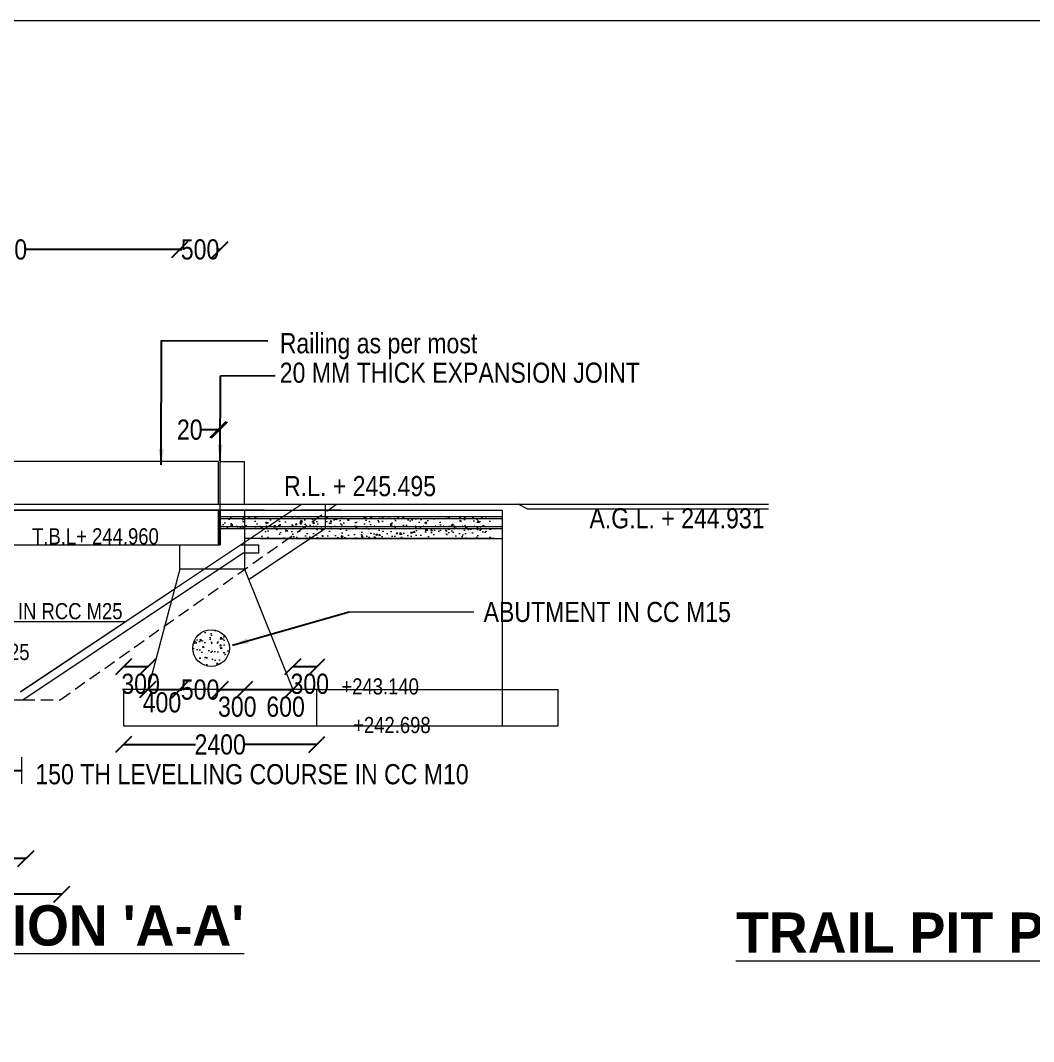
# Model space of a CAD drawing. Header units: millimetres. Extents: x 450689 to 511996, y -36902 to 8694.
# Drawn here: x 476754 to 489331, y -3974 to 8694 of the extents above; entities that cross this region are included whole.
import ezdxf
from ezdxf.enums import TextEntityAlignment as Align

# ---------------------------------------------------------------- set-up
doc = ezdxf.new("R2010")
doc.units = ezdxf.units.MM
doc.header["$LTSCALE"] = 300
doc.header["$MEASUREMENT"] = 0
doc.linetypes.add('DASHED', pattern=[0.75, 0.5, -0.25])
doc.layers.add('MAIN', color=7, linetype='Continuous')
doc.styles.add('ARIAL NARROW', font='ARIALN.TTF', dxfattribs={"height": 250})
doc.styles.add('CITYBLUEPR', font='cityb___.ttf')
doc.dimstyles.get("Standard").update_dxf_attribs({"dimtxt": 200, "dimasz": 200, "dimexe": 0.18, "dimexo": 0.0625, "dimgap": 0.09, "dimtad": 0, "dimdec": 0, "dimzin": 0, "dimdsep": 46, "dimtxsty": 'ARIAL NARROW', "dimcen": 0.0851, "dimdle": 0.1, "dimse1": 1, "dimse2": 1, "dimadec": 0, "dimazin": 0, "dimtfac": 1, "dimtdec": 0, "dimtofl": 0, "dimtmove": 0, "dimatfit": 3, "dimfxl": 1, "dimtolj": 1, "dimtzin": 0, "dimarcsym": 0})
doc.dimstyles.new('STANDARD$0', dxfattribs={"dimscale": 88.888889, "dimtxt": 0.02, "dimasz": 0.02, "dimexe": 0.05, "dimexo": 0.1, "dimgap": 0.002, "dimtad": 2, "dimdec": 0, "dimzin": 1, "dimdsep": 46, "dimtxsty": 'Standard', "dimcen": 0.09, "dimadec": 0, "dimazin": 0, "dimtfac": 1, "dimtdec": 4, "dimtofl": 0, "dimtmove": 0, "dimatfit": 3, "dimfxl": 1, "dimtolj": 1, "dimtzin": 1, "dimarcsym": 0})
doc.dimstyles.new('STANDARD$7', dxfattribs={"dimtxt": 2, "dimasz": 2, "dimexe": 1.25, "dimexo": 0.625, "dimtad": 1, "dimdec": 0, "dimlfac": 0.5, "dimdsep": 46, "dimtxsty": 'ARIAL NARROW', "dimcen": 2.5, "dimdle": 0.1, "dimse1": 1, "dimse2": 1, "dimadec": 0, "dimazin": 0, "dimtfac": 1, "dimtdec": 0, "dimtmove": 0, "dimatfit": 3, "dimfxl": 1, "dimtolj": 1, "dimtzin": 0, "dimarcsym": 0})

# ---------------------------------------------------------------- blocks, each defined once
blk = doc.blocks.new('_Oblique')
at = {"color": 0, "linetype": 'ByBlock', "lineweight": -2}
blk.add_line((-0.5, -0.5), (0.5, 0.5), dxfattribs=at)
blk = doc.blocks.new('*D6')
at = {"layer": 'Defpoints', "color": 0, "lineweight": 9, "transparency": 16777216}
for p in [(479224, 3616), (479224, 3287), (479204, 3137)]:
    blk.add_point(p, dxfattribs=at)
at = {"layer": 'MAIN', "color": 0, "lineweight": -2, "transparency": 16777216}
for p, q in [((479204, 3616), (479004, 3616)), ((479224, 3616), (479204, 3616))]:
    blk.add_line(p, q, dxfattribs=at)
at = {"layer": 'MAIN', "color": 0, "lineweight": -2, "transparency": 16777216, "xscale": 200, "yscale": 200, "zscale": 200, "rotation": 180}
blk.add_blockref('_Oblique', (479204, 3616), dxfattribs=at)
at = {"layer": 'MAIN', "color": 0, "lineweight": -2, "transparency": 16777216, "xscale": 200, "yscale": 200, "zscale": 200}
blk.add_blockref('_Oblique', (479224, 3616), dxfattribs=at)
at = {"layer": 'MAIN', "color": 0, "lineweight": 9, "transparency": 16777216, "insert": (478856, 3616), "char_height": 250, "attachment_point": 5, "style": 'ARIAL NARROW'}
blk.add_mtext('\\A1;20', dxfattribs=at)
blk = doc.blocks.new('*D8')
at = {"layer": 'Defpoints', "color": 0, "lineweight": 9, "transparency": 16777216}
for p in [(478734, 5851), (474304, 2116), (478734, 1966)]:
    blk.add_point(p, dxfattribs=at)
at = {"layer": 'MAIN', "color": 0, "lineweight": -2, "transparency": 16777216}
for p, q in [((474304, 5851), (476209, 5851)), ((478734, 5851), (476829, 5851))]:
    blk.add_line(p, q, dxfattribs=at)
at = {"layer": 'MAIN', "color": 0, "lineweight": -2, "transparency": 16777216, "xscale": 200, "yscale": 200, "zscale": 200, "rotation": 180}
blk.add_blockref('_Oblique', (474304, 5851), dxfattribs=at)
at = {"layer": 'MAIN', "color": 0, "lineweight": -2, "transparency": 16777216, "xscale": 200, "yscale": 200, "zscale": 200}
blk.add_blockref('_Oblique', (478734, 5851), dxfattribs=at)
at = {"layer": 'MAIN', "color": 0, "lineweight": 9, "transparency": 16777216, "insert": (476519, 5851), "char_height": 250, "attachment_point": 5, "style": 'ARIAL NARROW'}
blk.add_mtext('\\A1;4500', dxfattribs=at)
blk = doc.blocks.new('*D9')
at = {"layer": 'Defpoints', "color": 0, "lineweight": 9, "transparency": 16777216}
for p in [(479234, 5852), (478734, 1235), (479234, 1235)]:
    blk.add_point(p, dxfattribs=at)
at = {"layer": 'MAIN', "color": 0, "lineweight": -2, "transparency": 16777216}
for p, q in [((478734, 5852), (478758, 5852)), ((479234, 5852), (479210, 5852))]:
    blk.add_line(p, q, dxfattribs=at)
at = {"layer": 'MAIN', "color": 0, "lineweight": -2, "transparency": 16777216, "xscale": 200, "yscale": 200, "zscale": 200, "rotation": 180}
blk.add_blockref('_Oblique', (478734, 5852), dxfattribs=at)
at = {"layer": 'MAIN', "color": 0, "lineweight": -2, "transparency": 16777216, "xscale": 200, "yscale": 200, "zscale": 200}
blk.add_blockref('_Oblique', (479234, 5852), dxfattribs=at)
at = {"layer": 'MAIN', "color": 0, "lineweight": 9, "transparency": 16777216, "insert": (478984, 5852), "char_height": 250, "attachment_point": 5, "style": 'ARIAL NARROW'}
blk.add_mtext('\\A1;500', dxfattribs=at)
blk = doc.blocks.new('*D19')
at = {"layer": 'Defpoints', "color": 0, "lineweight": 9, "transparency": 16777216}
for p in [(478034, 10), (480434, 10), (478034, -290)]:
    blk.add_point(p, dxfattribs=at)
at = {"layer": 'MAIN', "color": 0, "lineweight": -2, "transparency": 16777216}
for p, q in [((478034, -290), (478926, -290)), ((480434, -290), (479542, -290))]:
    blk.add_line(p, q, dxfattribs=at)
at = {"layer": 'MAIN', "color": 0, "lineweight": -2, "transparency": 16777216, "xscale": 200, "yscale": 200, "zscale": 200, "rotation": 180}
blk.add_blockref('_Oblique', (478034, -290), dxfattribs=at)
at = {"layer": 'MAIN', "color": 0, "lineweight": -2, "transparency": 16777216, "xscale": 200, "yscale": 200, "zscale": 200}
blk.add_blockref('_Oblique', (480434, -290), dxfattribs=at)
at = {"layer": 'MAIN', "color": 0, "lineweight": 9, "transparency": 16777216, "insert": (479234, -290), "char_height": 250, "attachment_point": 5, "style": 'ARIAL NARROW'}
blk.add_mtext('\\A1;2400', dxfattribs=at)
blk = doc.blocks.new('*D20')
at = {"layer": 'Defpoints', "color": 0, "lineweight": 9, "transparency": 16777216}
for p in [(478734, 391), (478734, 391), (479234, 391)]:
    blk.add_point(p, dxfattribs=at)
at = {"layer": 'MAIN', "color": 0, "lineweight": -2, "transparency": 16777216}
for p, q in [((478734, 391), (478758, 391)), ((479234, 391), (479210, 391))]:
    blk.add_line(p, q, dxfattribs=at)
at = {"layer": 'MAIN', "color": 0, "lineweight": -2, "transparency": 16777216, "xscale": 200, "yscale": 200, "zscale": 200, "rotation": 180}
blk.add_blockref('_Oblique', (478734, 391), dxfattribs=at)
at = {"layer": 'MAIN', "color": 0, "lineweight": -2, "transparency": 16777216, "xscale": 200, "yscale": 200, "zscale": 200}
blk.add_blockref('_Oblique', (479234, 391), dxfattribs=at)
at = {"layer": 'MAIN', "color": 0, "lineweight": 9, "transparency": 16777216, "insert": (478984, 391), "char_height": 250, "attachment_point": 5, "style": 'ARIAL NARROW'}
blk.add_mtext('\\A1;500', dxfattribs=at)
blk = doc.blocks.new('*D21')
at = {"layer": 'Defpoints', "color": 0, "lineweight": 9, "transparency": 16777216}
for p in [(479234, 391), (479234, 391), (479534, 391)]:
    blk.add_point(p, dxfattribs=at)
at = {"layer": 'MAIN', "color": 0, "lineweight": -2, "transparency": 16777216}
blk.add_line((479534, 391), (479234, 391), dxfattribs=at)
at = {"layer": 'MAIN', "color": 0, "lineweight": -2, "transparency": 16777216, "xscale": 200, "yscale": 200, "zscale": 200, "rotation": 180}
blk.add_blockref('_Oblique', (479234, 391), dxfattribs=at)
at = {"layer": 'MAIN', "color": 0, "lineweight": -2, "transparency": 16777216, "xscale": 200, "yscale": 200, "zscale": 200}
blk.add_blockref('_Oblique', (479534, 391), dxfattribs=at)
at = {"layer": 'MAIN', "color": 0, "lineweight": 9, "transparency": 16777216, "insert": (479446, 179), "char_height": 250, "attachment_point": 5, "style": 'ARIAL NARROW'}
blk.add_mtext('\\A1;300', dxfattribs=at)
blk = doc.blocks.new('*D22')
at = {"layer": 'Defpoints', "color": 0, "lineweight": 9, "transparency": 16777216}
for p in [(478334, 391), (478334, 391), (478734, 391)]:
    blk.add_point(p, dxfattribs=at)
at = {"layer": 'MAIN', "color": 0, "lineweight": -2, "transparency": 16777216}
blk.add_line((478734, 391), (478334, 391), dxfattribs=at)
at = {"layer": 'MAIN', "color": 0, "lineweight": -2, "transparency": 16777216, "xscale": 200, "yscale": 200, "zscale": 200, "rotation": 180}
blk.add_blockref('_Oblique', (478334, 391), dxfattribs=at)
at = {"layer": 'MAIN', "color": 0, "lineweight": -2, "transparency": 16777216, "xscale": 200, "yscale": 200, "zscale": 200}
blk.add_blockref('_Oblique', (478734, 391), dxfattribs=at)
at = {"layer": 'MAIN', "color": 0, "lineweight": 9, "transparency": 16777216, "insert": (478511, 232), "char_height": 250, "attachment_point": 5, "style": 'ARIAL NARROW'}
blk.add_mtext('\\A1;400', dxfattribs=at)
blk = doc.blocks.new('*D23')
at = {"layer": 'Defpoints', "color": 0, "lineweight": 9, "transparency": 16777216}
for p in [(479534, 391), (479534, 391), (480134, 391)]:
    blk.add_point(p, dxfattribs=at)
at = {"layer": 'MAIN', "color": 0, "lineweight": -2, "transparency": 16777216}
blk.add_line((480134, 391), (479534, 391), dxfattribs=at)
at = {"layer": 'MAIN', "color": 0, "lineweight": -2, "transparency": 16777216, "xscale": 200, "yscale": 200, "zscale": 200, "rotation": 180}
blk.add_blockref('_Oblique', (479534, 391), dxfattribs=at)
at = {"layer": 'MAIN', "color": 0, "lineweight": -2, "transparency": 16777216, "xscale": 200, "yscale": 200, "zscale": 200}
blk.add_blockref('_Oblique', (480134, 391), dxfattribs=at)
at = {"layer": 'MAIN', "color": 0, "lineweight": 9, "transparency": 16777216, "insert": (480046, 179), "char_height": 250, "attachment_point": 5, "style": 'ARIAL NARROW'}
blk.add_mtext('\\A1;600', dxfattribs=at)
blk = doc.blocks.new('*D24')
at = {"layer": 'Defpoints', "color": 0, "lineweight": 9, "transparency": 16777216}
for p in [(480134, 675), (480134, 675), (480434, 675)]:
    blk.add_point(p, dxfattribs=at)
at = {"layer": 'MAIN', "color": 0, "lineweight": -2, "transparency": 16777216}
blk.add_line((480434, 675), (480134, 675), dxfattribs=at)
at = {"layer": 'MAIN', "color": 0, "lineweight": -2, "transparency": 16777216, "xscale": 200, "yscale": 200, "zscale": 200, "rotation": 180}
blk.add_blockref('_Oblique', (480134, 675), dxfattribs=at)
at = {"layer": 'MAIN', "color": 0, "lineweight": -2, "transparency": 16777216, "xscale": 200, "yscale": 200, "zscale": 200}
blk.add_blockref('_Oblique', (480434, 675), dxfattribs=at)
at = {"layer": 'MAIN', "color": 0, "lineweight": 9, "transparency": 16777216, "insert": (480346, 463), "char_height": 250, "attachment_point": 5, "style": 'ARIAL NARROW'}
blk.add_mtext('\\A1;300', dxfattribs=at)
blk = doc.blocks.new('*D25')
at = {"layer": 'Defpoints', "color": 0, "lineweight": 9, "transparency": 16777216}
for p in [(478034, 675), (478034, 675), (478334, 675)]:
    blk.add_point(p, dxfattribs=at)
at = {"layer": 'MAIN', "color": 0, "lineweight": -2, "transparency": 16777216}
blk.add_line((478334, 675), (478034, 675), dxfattribs=at)
at = {"layer": 'MAIN', "color": 0, "lineweight": -2, "transparency": 16777216, "xscale": 200, "yscale": 200, "zscale": 200, "rotation": 180}
blk.add_blockref('_Oblique', (478034, 675), dxfattribs=at)
at = {"layer": 'MAIN', "color": 0, "lineweight": -2, "transparency": 16777216, "xscale": 200, "yscale": 200, "zscale": 200}
blk.add_blockref('_Oblique', (478334, 675), dxfattribs=at)
at = {"layer": 'MAIN', "color": 0, "lineweight": 9, "transparency": 16777216, "insert": (478246, 463), "char_height": 250, "attachment_point": 5, "style": 'ARIAL NARROW'}
blk.add_mtext('\\A1;300', dxfattribs=at)
blk = doc.blocks.new('*D64')
at = {"layer": 'Defpoints', "color": 0, "lineweight": 9, "transparency": 16777216}
for p in [(471181, -1168), (476824, -1168), (476824, -1704)]:
    blk.add_point(p, dxfattribs=at)
at = {"layer": 'MAIN', "color": 0, "lineweight": -2, "transparency": 16777216}
for p, q in [((471181, -1704), (473697, -1704)), ((476825, -1704), (474309, -1704))]:
    blk.add_line(p, q, dxfattribs=at)
at = {"layer": 'MAIN', "color": 0, "lineweight": -2, "transparency": 16777216, "xscale": 200, "yscale": 200, "zscale": 200, "rotation": 180}
blk.add_blockref('_Oblique', (471181, -1704), dxfattribs=at)
at = {"layer": 'MAIN', "color": 0, "lineweight": -2, "transparency": 16777216, "xscale": 200, "yscale": 200, "zscale": 200}
blk.add_blockref('_Oblique', (476824, -1704), dxfattribs=at)
at = {"layer": 'MAIN', "color": 0, "lineweight": 9, "transparency": 16777216, "insert": (474003, -1704), "char_height": 250, "attachment_point": 5, "style": 'ARIAL NARROW'}
blk.add_mtext('\\A1;5500', dxfattribs=at)
blk = doc.blocks.new('*D65')
at = {"layer": 'Defpoints', "color": 0, "lineweight": 9, "transparency": 16777216}
for p in [(470774, -1610), (477267, -1610), (477267, -2146)]:
    blk.add_point(p, dxfattribs=at)
at = {"layer": 'MAIN', "color": 0, "lineweight": -2, "transparency": 16777216}
for p, q in [((470774, -2146), (473714, -2146)), ((477267, -2146), (474327, -2146))]:
    blk.add_line(p, q, dxfattribs=at)
at = {"layer": 'MAIN', "color": 0, "lineweight": -2, "transparency": 16777216, "xscale": 200, "yscale": 200, "zscale": 200, "rotation": 180}
blk.add_blockref('_Oblique', (470774, -2146), dxfattribs=at)
at = {"layer": 'MAIN', "color": 0, "lineweight": -2, "transparency": 16777216, "xscale": 200, "yscale": 200, "zscale": 200}
blk.add_blockref('_Oblique', (477267, -2146), dxfattribs=at)
at = {"layer": 'MAIN', "color": 0, "lineweight": 9, "transparency": 16777216, "insert": (474021, -2146), "char_height": 250, "attachment_point": 5, "style": 'ARIAL NARROW'}
blk.add_mtext('\\A1;6250', dxfattribs=at)

msp = doc.modelspace()

# ---------------------------------------------------------------- hatches: boundary and pattern name
at = {"layer": 'MAIN', "lineweight": 9}
h = msp.add_hatch(dxfattribs=at)
h.set_pattern_fill('AR-CONC', color=0, scale=30, style=0)
h.set_pattern_definition([(130, (1054052.49, 21559.58), (-215.178055, -18.82564), [22.5, -247.5]), (185, (1054052.5, 21559.58), (41.6254, 225.65764), [18, -198]), (79.5486, (1054034.56, 21558), (-173.552815, 206.83186), [19.12206, -210.34263]), (133.8158, (1054052.5, 21619.58), (-320.17231, -49.6557), [33.75, -371.25]), (83.3644, (1054025.8, 21615.44), (-280.39881, 292.23536), [28.68309, -315.5139]), (188.8158, (1054052.5, 21619.58), (-280.39858, 292.23558), [27, -297]), (159, (1054022.49, 21604.58), (-179.072116, -120.785667), [22.5, -247.5]), (214, (1054022.5, 21604.58), (-72.9946, 217.54501), [18, -198]), (108.5486, (1054007.57, 21594.51), (-252.06679, 96.75915), [19.12206, -210.34263]), (142.5, (1054052.49, 21559.58), (-3.647957, 99.868156), [0, -195.6, 0, -201, 0, -198.75]), (172.5, (1054052.49, 21559.58), (-78.920861, 118.323514), [0, -114.6, 0, -191.1, 0, -75.75]), (212.5, (1054119.39, 21559.58), (-160.146731, -6.766462), [0, -75, 0, -234, 0, -310.5]), (222.5, (1054149.39, 21559.58), (-174.95585, 30.031495), [0, -97.5, 0, -155.4, 0, -220.5])])
h.paths.add_polyline_path([(479234, 2541.3), (482634, 2541.3), (482634, 2266.3), (479734, 2266.3), (479734, 2391.3), (479234, 2391.3)])
h = msp.add_hatch(dxfattribs=at)
h.set_pattern_fill('AR-CONC', color=0, scale=30, style=0)
h.set_pattern_definition([(130, (1033300.36, -101120.23), (-215.178055, -18.82564), [22.5, -247.5]), (185, (1033300.36, -101120.23), (41.6254, 225.65764), [18, -198]), (79.5486, (1033282.43, -101121.8), (-173.552815, 206.83186), [19.12206, -210.34263]), (133.8158, (1033300.36, -101060.23), (-320.17231, -49.6557), [33.75, -371.25]), (83.3644, (1033273.68, -101064.36), (-280.39881, 292.23536), [28.68309, -315.5139]), (188.8158, (1033300.36, -101060.23), (-280.39858, 292.23558), [27, -297]), (159, (1033270.36, -101075.23), (-179.072116, -120.785667), [22.5, -247.5]), (214, (1033270.36, -101075.23), (-72.9946, 217.54501), [18, -198]), (108.5486, (1033255.44, -101085.3), (-252.06679, 96.75915), [19.12206, -210.34263]), (142.5, (1033300.36, -101120.23), (-3.647957, 99.868156), [0, -195.6, 0, -201, 0, -198.75]), (172.5, (1033300.36, -101120.23), (-78.920861, 118.323514), [0, -114.6, 0, -191.1, 0, -75.75]), (212.5, (1033367.26, -101120.23), (-160.146731, -6.766462), [0, -75, 0, -234, 0, -310.5]), (222.5, (1033397.26, -101120.23), (-174.95585, 30.031495), [0, -97.5, 0, -155.4, 0, -220.5])])
edge = h.paths.add_edge_path()
edge.add_arc((479121.1, 906.6), 226.8, 0, 360)

# ---------------------------------------------------------------- linework, layer by layer
at = {"color": 0, "linetype": 'DASHED', "lineweight": 9}
for p, q in [((477249, 266.3), (480679.2, 2691.3)), ((476784.1, 266.3), (477249, 266.3))]:
    msp.add_line(p, q, dxfattribs=at)
at = {"color": 0, "linetype": 'ByBlock', "lineweight": 9}
for p, q in [((483043.2, 2636.4), (482932.2, 2691.3)), ((482734.4, 2266.3), (482734.4, -58.5)), ((480434, 391.5), (483429, 391.5)), ((483429, -58.5), (483429, 391.5)), ((480433.5, -58.5), (483429, -58.5))]:
    msp.add_line(p, q, dxfattribs=at)
msp.add_lwpolyline([(450689.5, 8694), (511995.5, 8694), (511995.5, -36902.5), (450689.5, -36902.5)], close=True, dxfattribs=at)
msp.add_arc((483043.4, 2636.8), 0.5, 243.67171, 270, dxfattribs=at)
at = {"layer": 'MAIN', "color": 0, "lineweight": 9}
for p, q in [((450689.5, 8694), (511995.5, 8694)), ((479233.8, 3221.3), (479533.8, 3221.3)), ((479234, 3221.3), (479534, 3221.3)), ((479234, 2616.3), (479234, 3221.3)), ((479534, 2691.3), (479534, 3221.3)), ((467773.2, 2691.3), (480234.8, 2691.3)), ((467773.2, 2691.3), (480234.8, 2691.3)), ((468079.2, 2691.3), (479928.8, 2691.3)), ((474004, 2691.3), (486038.4, 2691.3)), ((476754.4, 366.6), (480241.5, 2691.3)), ((480234.8, 2691.3), (480734.8, 2691.3)), ((480234.8, 2691.3), (480534.8, 2691.3)), ((480535.1, 2691.3), (480535.1, 2390.4)), ((479779, 2616.3), (474014, 2616.3)), ((474014, 2616.3), (480534, 2616.3)), ((479214, 2616.3), (479214, 2186.3)), ((479214, 2616.3), (479214, 2186.3)), ((479214, 2186.3), (479214, 2616.3)), ((479214, 2541.3), (482634, 2541.3)), ((479214.4, 2541.3), (482734.4, 2541.3)), ((479234, 2616.3), (479234, 2186.3)), ((479234, 2616.3), (479234, 2186.3)), ((479234, 2186.3), (479234, 2616.3)), ((479234, 2616.3), (482634, 2616.3)), ((479234.4, 2616.3), (482734.4, 2616.3)), ((479534, 2616.3), (479534, 1886.3)), ((480234, 2616.3), (480734, 2616.3)), ((480734, 2616.3), (480234, 2616.3)), ((482734.4, 2616.3), (482734.4, 2266.3)), ((483043.4, 2636.3), (486038.4, 2636.3)), ((479234, 2516.3), (482634, 2516.3)), ((479234, 2416.3), (482634, 2416.3)), ((479234.4, 2516.3), (482734.4, 2516.3)), ((479234.4, 2416.3), (482734.4, 2416.3)), ((479234, 2391.3), (482634, 2391.3)), ((479234.4, 2391.3), (482734.4, 2391.3)), ((479585.5, 1757.9), (480535.1, 2391)), ((474004, 2186.3), (478879, 2186.3)), ((476754.4, 366.6), (479484, 2186.3)), ((476754.4, 366.6), (479484, 2186.3)), ((478734, 1886.3), (478734, 2186.3)), ((478734, 1886.3), (478734, 2186.3)), ((478734, 1886.3), (478734, 2186.3)), ((478734, 1886.3), (478734, 2186.3)), ((478734, 2186.3), (479234, 2186.3)), ((479484, 2186.3), (479709, 2186.3)), ((479709, 2186.3), (479709, 2086.3)), ((479734, 2266.3), (482634, 2266.3)), ((479734.4, 2266.3), (482734.4, 2266.3)), ((478630.2, 1496.9), (479515.1, 2086.3)), ((479709, 2086.3), (479515.4, 2086.3)), ((479534, 2116.3), (479534, 1886.3)), ((479534, 2116.3), (479534, 1886.3)), ((478734, 1886.3), (478334, 391.5)), ((479534, 1886.3), (478734, 1886.3)), ((479534, 1886.3), (478734, 1886.3)), ((479534, 1886.3), (480134, 391.5)), ((476754, 366.3), (478652.9, 1632.3)), ((476784.4, 266.4), (478630.2, 1496.9)), ((480836.4, 1358.6), (482381.7, 1358.6)), ((469954, 1236.3), (478054, 1236.3)), ((478034, 391.5), (478034, -58)), ((478334, 391.5), (478034, 391.5)), ((480064.6, 391.5), (478255, 391.5)), ((480434, 391.5), (480134, 391.5)), ((480434, -58), (480434, 391.5)), ((471223.9, 266.3), (476784.1, 266.3)), ((478034.5, -58.5), (480433.5, -58.5)), ((480433.5, -58.5), (480434, -58)), ((476771.6, -777.9), (476771.6, -447.5))]:
    msp.add_line(p, q, dxfattribs=at)
msp.add_lwpolyline([(468794, 2691.3), (479214, 2691.3), (479214, 3221.3), (468794, 3221.3)], close=True, dxfattribs=at)
at = {"layer": 'MAIN', "color": 0, "lineweight": 9, "const_width": 6.25, "flags": 128}
for points in [[(479239.4, 2509.3, 1), (479245.7, 2509.3, 1)], [(479239.4, 2423.5, 1), (479245.7, 2423.5, 1)], [(479438.7, 2509.3, 1), (479445, 2509.3, 1)], [(479438.7, 2423.5, 1), (479445, 2423.5, 1)], [(479501.6, 2509.3, 1), (479507.9, 2509.3, 1)], [(479501.6, 2423.5, 1), (479507.9, 2423.5, 1)], [(479502, 2509.3, 1), (479508.3, 2509.3, 1)], [(479502, 2423.5, 1), (479508.3, 2423.5, 1)], [(479724.3, 2509.3, 1), (479730.5, 2509.3, 1)], [(479724.3, 2423.5, 1), (479730.5, 2423.5, 1)], [(479724.6, 2509.3, 1), (479730.9, 2509.3, 1)], [(479724.6, 2423.5, 1), (479730.9, 2423.5, 1)], [(479974.3, 2509.3, 1), (479980.5, 2509.3, 1)], [(479974.3, 2423.5, 1), (479980.5, 2423.5, 1)], [(479974.6, 2509.3, 1), (479980.9, 2509.3, 1)], [(479974.6, 2423.5, 1), (479980.9, 2423.5, 1)], [(480140.9, 2509.3, 1), (480147.1, 2509.3, 1)], [(480140.9, 2423.5, 1), (480147.1, 2423.5, 1)], [(480141.3, 2509.3, 1), (480147.5, 2509.3, 1)], [(480141.3, 2423.5, 1), (480147.5, 2423.5, 1)], [(480390.9, 2509.3, 1), (480397.1, 2509.3, 1)], [(480390.9, 2423.5, 1), (480397.1, 2423.5, 1)], [(480391.3, 2509.3, 1), (480397.5, 2509.3, 1)], [(480391.3, 2423.5, 1), (480397.5, 2423.5, 1)], [(480652.2, 2509.3, 1), (480658.5, 2509.3, 1)], [(480652.2, 2423.5, 1), (480658.5, 2423.5, 1)], [(480652.6, 2509.3, 1), (480658.8, 2509.3, 1)], [(480652.6, 2423.5, 1), (480658.8, 2423.5, 1)], [(480902.2, 2509.3, 1), (480908.5, 2509.3, 1)], [(480902.2, 2423.5, 1), (480908.5, 2423.5, 1)], [(480902.6, 2509.3, 1), (480908.8, 2509.3, 1)], [(480902.6, 2423.5, 1), (480908.8, 2423.5, 1)], [(481147.9, 2509.3, 1), (481154.2, 2509.3, 1)], [(481147.9, 2423.5, 1), (481154.2, 2423.5, 1)], [(481148.3, 2509.3, 1), (481154.6, 2509.3, 1)], [(481148.3, 2423.5, 1), (481154.6, 2423.5, 1)], [(481397.9, 2509.3, 1), (481404.2, 2509.3, 1)], [(481397.9, 2423.5, 1), (481404.2, 2423.5, 1)], [(481498.3, 2509.3, 1), (481504.6, 2509.3, 1)], [(481498.3, 2423.5, 1), (481504.6, 2423.5, 1)], [(481653.8, 2509.3, 1), (481660, 2509.3, 1)], [(481653.8, 2423.5, 1), (481660, 2423.5, 1)], [(481754.1, 2509.3, 1), (481760.4, 2509.3, 1)], [(481754.1, 2423.5, 1), (481760.4, 2423.5, 1)], [(481903.8, 2509.3, 1), (481910, 2509.3, 1)], [(481903.8, 2423.5, 1), (481910, 2423.5, 1)], [(482004.1, 2509.3, 1), (482010.4, 2509.3, 1)], [(482004.1, 2423.5, 1), (482010.4, 2423.5, 1)], [(482137.9, 2509.3, 1), (482144.1, 2509.3, 1)], [(482137.9, 2423.5, 1), (482144.1, 2423.5, 1)], [(482238.2, 2509.3, 1), (482244.5, 2509.3, 1)], [(482238.2, 2423.5, 1), (482244.5, 2423.5, 1)], [(482387.9, 2509.3, 1), (482394.1, 2509.3, 1)], [(482387.9, 2423.5, 1), (482394.1, 2423.5, 1)], [(482488.2, 2509.3, 1), (482494.5, 2509.3, 1)], [(482488.2, 2423.5, 1), (482494.5, 2423.5, 1)]]:
    msp.add_lwpolyline(points, format="xyb", close=True, dxfattribs=at)
at = {"layer": 'MAIN', "color": 0, "lineweight": 9}
msp.add_lwpolyline([(482634, 2266.3), (479534, 2266.3)], dxfattribs=at)
msp.add_circle((479121.1, 906.6), 226.8, dxfattribs=at)
for centre, start, end in [((479928.8, 2734.9), 303.69007, 90), ((479515.4, 2085.8), 90, 123.66312), ((478985.3, 1735.8), 90, 123.66312), ((478988.9, 1735.8), 90, 123.66312), ((476784.1, 266.8), 270, 303.69007), ((476783.7, 196.5), 270, 303.69007), ((478034.5, -58), 180, 270)]:
    msp.add_arc(centre, 0.5, start, end, dxfattribs=at)

# ---------------------------------------------------------------- texts
at = {"layer": 'MAIN', "color": 0, "lineweight": 9, "style": 'ARIAL NARROW'}
for s, height, p in [('Railing as per most', 250, (479974, 4564.7)), ('R.L. + 245.495', 250, (480026.7, 2792.2)), ('A.G.L. + 244.931', 250, (483817.6, 2392.9)), ('T.B.L+ 244.960', 200, (476898.6, 2194.1))]:
    msp.add_text(s, height=height, dxfattribs=at).set_placement(p)
at = {"layer": 'MAIN', "color": 0, "lineweight": 9, "style": 'CITYBLUEPR'}
for s, p in [("%%USECTIONAL ELEVATION 'A-A'", (474747.1, -2783.5)), ('%%UTRAIL PIT PARTICULARS @ KM 5.003', (491683.3, -2872.8))]:
    msp.add_text(s, height=500, dxfattribs=at).set_placement(p, align=Align.CENTER)
at = {"layer": 'MAIN', "color": 0, "lineweight": 9, "style": 'ARIAL NARROW'}
for s, insert, char_height, attachment_point in [('20 MM THICK EXPANSION JOINT', (479973, 4321.6), 250, 4), ('BED BLOCK IN RCC M25', (475348.6, 1364), 200, 4), ('ABUTMENT IN CC M15', (485573.6, 1353.8), 250, 6), ('PIER IN RCC M25', (474971, 857.5), 200, 4), (' \\P150 TH LEVELLING COURSE IN CC M10', (476939.9, -450.7), 250, 4)]:
    msp.add_mtext(s, dxfattribs=dict(at, insert=insert, char_height=char_height, attachment_point=attachment_point))
at = {"layer": 'MAIN', "color": 0, "lineweight": 9, "char_height": 200, "width": 2930.825, "attachment_point": 1, "style": 'ARIAL NARROW'}
for s, insert in [(' +243.140', (480675, 531.8)), (' +242.698', (480820.8, 52.8))]:
    msp.add_mtext(s, dxfattribs=dict(at, insert=insert))

# ---------------------------------------------------------------- dimensions: what is measured, and where the dimension line sits
at = {"layer": 'MAIN', "color": 0, "lineweight": 9}
for base, p1, p2, text, picture, middle in [((478734, 5851.1), (474304, 2116.3), (478734, 1966.3), '4500', '*D8', (476519, 5851.1)), ((476824.5, -1704), (471181, -1168.4), (476824.5, -1168.4), '5500', '*D64', (474002.8, -1704)), ((477267, -2146), (470774.5, -1610.4), (477267, -1610.4), '6250', '*D65', (474020.8, -2146))]:
    dim = msp.add_linear_dim(base=base, p1=p1, p2=p2, text=text, dimstyle='Standard', override={"dimtxt": 250, "dimblk1": 'Oblique', "dimblk2": 'Oblique', "dimsah": 1}, dxfattribs=at)
    dim.commit()
    dim.dimension.update_dxf_attribs({"geometry": picture, "text_midpoint": middle})
dim = msp.add_linear_dim(base=(479234, 5851.7), p1=(478734, 1235.5), p2=(479234, 1235.5), dimstyle='Standard', override={"dimtxt": 250, "dimblk1": 'Oblique', "dimblk2": 'Oblique', "dimsah": 1}, dxfattribs=at)
dim.commit()
dim.dimension.update_dxf_attribs({"geometry": '*D9', "text_midpoint": (478984, 5851.7)})
dim = msp.add_linear_dim(base=(479224.1, 3615.8), p1=(479204.1, 3136.8), p2=(479224.1, 3286.8), dimstyle='Standard', override={"dimtxt": 250, "dimblk1": 'Oblique', "dimblk2": 'Oblique', "dimsah": 1}, dxfattribs=at)
dim.commit()
dim.dimension.update_dxf_attribs({"geometry": '*D6', "text_midpoint": (478855.8, 3615.8), "dimtype": 160})
for base, p1, p2, picture, middle in [((478034.1, 675), (478333.9, 675), (478034.1, 675), '*D25', (478246, 462.9)), ((480134.1, 675), (480433.9, 675), (480134.1, 675), '*D24', (480346, 462.9)), ((478334, 391.5), (478733.7, 391.5), (478334, 391.5), '*D22', (478511.1, 231.9)), ((479234.2, 391.5), (479534, 391.5), (479234.2, 391.5), '*D21', (479446.1, 179.4)), ((479534.2, 391.5), (480134, 391.5), (479534.2, 391.3), '*D23', (480046.1, 179.4))]:
    dim = msp.add_linear_dim(base=base, p1=p1, p2=p2, angle=180, dimstyle='STANDARD$0', override={"dimscale": 1, "dimtxt": 250, "dimasz": 200, "dimexe": 0.18, "dimexo": 0.0625, "dimgap": 0.09, "dimtad": 0, "dimzin": 0, "dimtxsty": 'ARIAL NARROW', "dimblk1": 'Oblique', "dimblk2": 'Oblique', "dimsah": 1, "dimcen": 0.0851, "dimdle": 0.1, "dimse1": 1, "dimse2": 1, "dimtdec": 0, "dimtmove": 2, "dimtzin": 0}, dxfattribs=at)
    dim.commit()
    dim.dimension.update_dxf_attribs({"geometry": picture, "text_midpoint": middle, "dimtype": 160})
for base, p1, p2, picture, middle in [((478734, 391.5), (479234, 391.5), (478734, 391.5), '*D20', (478984, 391.5)), ((478034, -289.6), (480434, 10.2), (478034, 10.2), '*D19', (479234, -289.6))]:
    dim = msp.add_linear_dim(base=base, p1=p1, p2=p2, angle=180, dimstyle='STANDARD$0', override={"dimscale": 1, "dimtxt": 250, "dimasz": 200, "dimexe": 0.18, "dimexo": 0.0625, "dimgap": 0.09, "dimtad": 0, "dimzin": 0, "dimtxsty": 'ARIAL NARROW', "dimblk1": 'Oblique', "dimblk2": 'Oblique', "dimsah": 1, "dimcen": 0.0851, "dimdle": 0.1, "dimse1": 1, "dimse2": 1, "dimtdec": 0, "dimtzin": 0}, dxfattribs=at)
    dim.commit()
    dim.dimension.update_dxf_attribs({"geometry": picture, "text_midpoint": middle})

# ---------------------------------------------------------------- leaders
for points, override in [([(478500.1, 3181.2), (478505, 4723.3), (479823.7, 4718.3)], {"dimtxt": 250, "dimasz": 200, "dimexe": 0.18, "dimexo": 0.0625, "dimgap": 0.09, "dimtad": 0, "dimlfac": 1, "dimzin": 0, "dimcen": 0.0851, "dimtofl": 0}), ([(479232.7, 3230.2), (479236, 4285.5), (479916.2, 4288)], {"dimtxt": 200, "dimasz": 200, "dimexe": 0.18, "dimexo": 0.0625, "dimgap": 0.09, "dimtad": 0, "dimtoh": 1, "dimlfac": 1, "dimzin": 0, "dimcen": 0.09, "dimtdec": 4, "dimtofl": 0}), ([(479385.4, 941.6), (480836.4, 1358.6)], {"dimtxt": 200, "dimasz": 200, "dimexe": 0.18, "dimexo": 0.0625, "dimgap": 0.09, "dimtad": 0, "dimtoh": 1, "dimlfac": 1, "dimzin": 0, "dimcen": 0.09, "dimtdec": 4, "dimtofl": 0}), ([(475249.9, -612.7), (476771.6, -612.7)], {"dimtxt": 200, "dimasz": 175, "dimexe": 0.18, "dimexo": 0.0625, "dimgap": 0.09, "dimtad": 0, "dimtoh": 1, "dimlfac": 1, "dimzin": 0, "dimcen": 0.09, "dimtdec": 4, "dimtofl": 0})]:
    msp.add_leader(points, dimstyle='STANDARD$7', override=override, dxfattribs=at)

doc.saveas('drawing.dxf')
